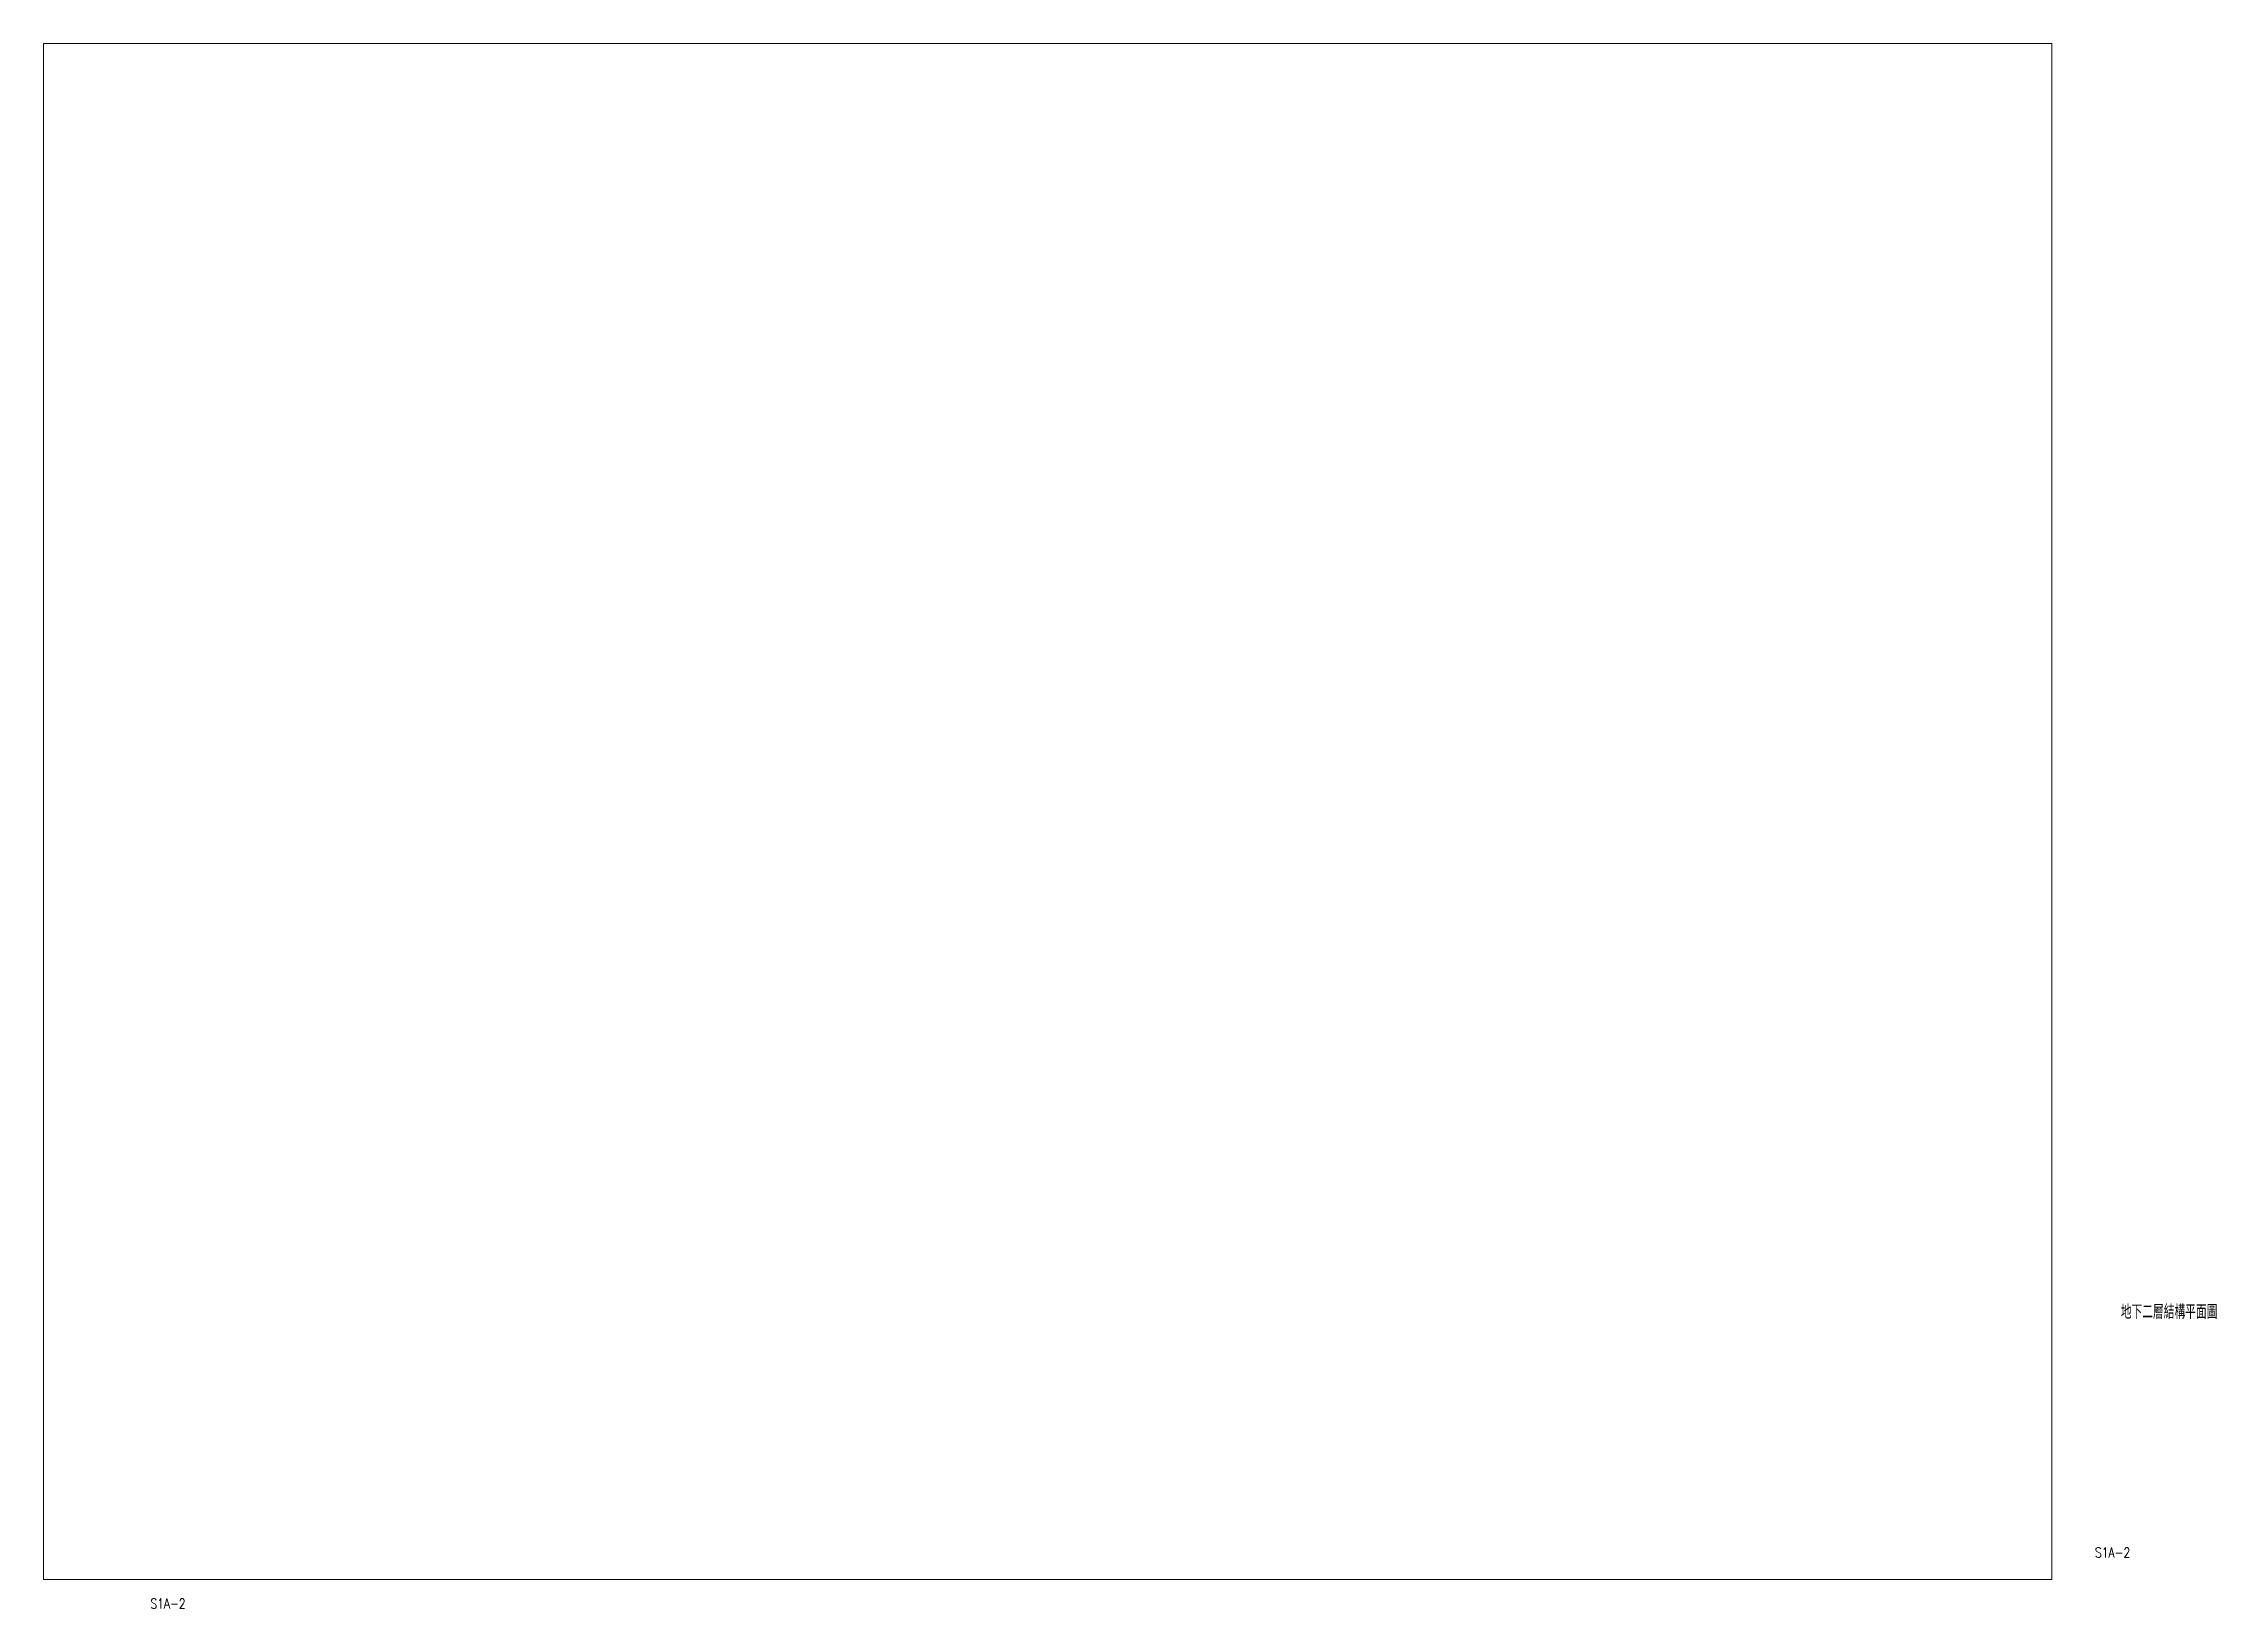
# Paper-space layout 'S1A-2地下二層結構平面圖' of a CAD drawing. Header units: millimetres. Extents: x 246 to 7939, y 170 to 5710.
import ezdxf
from ezdxf.enums import TextEntityAlignment as Align

# ---------------------------------------------------------------- set-up
doc = ezdxf.new("R2010")
doc.units = ezdxf.units.MM
doc.header["$LTSCALE"] = 100
doc.header["$MEASUREMENT"] = 0
doc.styles.get("Standard").update_dxf_attribs({"font": 'txt.shx', "width": 0.8, "bigfont": 'ae.shx'})

psp = doc.layouts.new('S1A-2地下二層結構平面圖')

# ---------------------------------------------------------------- texts
at = {"width": 0.8}
for s, height, p in [('地下二層結構平面圖', 50, (7771.2, 1223.2)), ('S1A-2', 35, (7571.2, 368.6))]:
    psp.add_text(s, height=height, dxfattribs=at).set_placement(p, align=Align.MIDDLE)
psp.add_text('S1A-2', height=35, dxfattribs=at).set_placement((624.8, 159.8), align=Align.BOTTOM_LEFT)

# ---------------------------------------------------------------- viewports
at = {"layer": '0'}
psp.add_viewport(center=(3801.2, 2991.6), size=(7109.8, 5436.91), view_center_point=(5333.87, 13242.17), view_height=8155.3653, dxfattribs=at)
psp.add_viewport(center=(3801.2, 2991.6), size=(7109.8, 5436.91), view_center_point=(-1775.88, 10523.72), view_height=2718.4551, status=3, dxfattribs=at)

doc.saveas('drawing.dxf')
